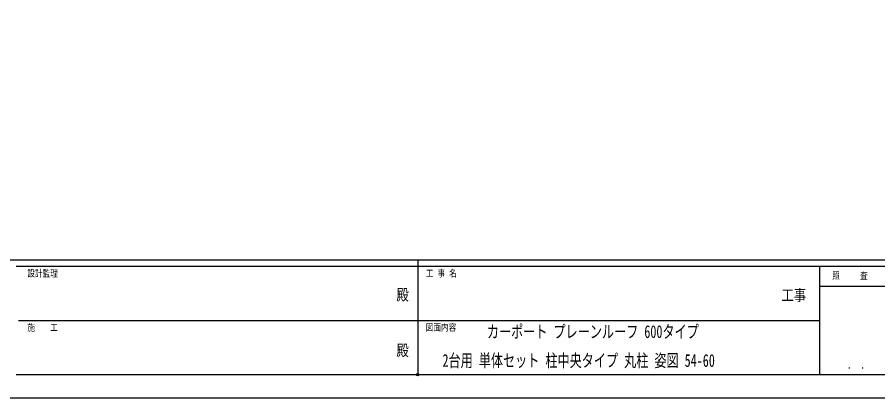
# Model space of a CAD drawing. Units: millimetres, scale not verified. Extents: x -14718 to 14718, y -10397 to 10401.
# Drawn here: x -4554 to 5195, y -10389 to -6080 of the extents above; entities that cross this region are included whole.
import ezdxf
from ezdxf.enums import TextEntityAlignment as Align

# ---------------------------------------------------------------- set-up
doc = ezdxf.new("R2010")
doc.units = ezdxf.units.MM
doc.header["$LTSCALE"] = 50
doc.header["$PDMODE"] = 32
doc.header["$PDSIZE"] = 25
doc.layers.add('0-2_USER1', color=3, linetype='Continuous')
doc.layers.add('0-7_YKK_ZWAK', color=7, linetype='Continuous')
doc.styles.add('ＭＳ ゴシック', font='')
doc.styles.get('ＭＳ ゴシック').set_extended_font_data('MS Gothic')

msp = doc.modelspace()

# ---------------------------------------------------------------- linework, layer by layer
at = {"layer": '0-7_YKK_ZWAK'}
for p, q in [((13632.57, -8831.6), (-13667.43, -8831.6)), ((-17.43, -8831.6), (-17.43, -10126.6)), ((-17.43, -8901.6), (-4567.43, -8901.6)), ((4532.57, -8901.6), (-17.43, -8901.6)), ((6947.57, -9129.1), (4532.57, -9129.1)), ((-4541.18, -9514.1), (-17.43, -9514.1)), ((-17.43, -9514.1), (4532.57, -9514.1)), ((-4567.43, -10126.6), (-17.43, -10126.6)), ((-17.43, -10126.6), (4532.57, -10126.6)), ((4532.57, -10126.6), (6947.57, -10126.6))]:
    msp.add_line(p, q, dxfattribs=at)
msp.add_lwpolyline([(-14717.5, -10389.1), (14717.5, -10389.1), (14717.5, 10400.9), (-14717.5, 10400.9)], close=True, dxfattribs=at)
msp.add_lwpolyline([(6947.57, -8901.6), (4532.57, -8901.6), (4532.57, -10126.6)], dxfattribs=at)
msp.add_point((-17.43, -10126.6), dxfattribs=at)

# ---------------------------------------------------------------- texts
at = {"layer": '0-2_USER1', "style": 'ＭＳ ゴシック', "width": 0.7}
for s, p in [('カーポート プレーンルーフ 600タイプ', (766.66, -9755.02)), ('2台用 単体セット 柱中央タイプ 丸柱 姿図 54-60', (263.6, -10081.68))]:
    msp.add_text(s, height=143.7, dxfattribs=at).set_placement(p, align=Align.BOTTOM_LEFT)
at = {"layer": '0-7_YKK_ZWAK', "style": 'ＭＳ ゴシック', "width": 0.8}
for s, height, p in [('設計監理', 76.98, (-4439.1, -9041.6)), ('工 事 名', 76.98, (74.44, -9041.6)), ('照     査', 76.98, (4677.47, -9067.85)), ('殿', 128.3, (-257.83, -9324.52)), ('工事', 128.3, (4103.17, -9330.23)), ('施\u3000\u3000工', 76.98, (-4439.1, -9654.1)), ('図面内容', 76.98, (74.44, -9654.1)), ('殿', 128.3, (-257.83, -9954.52)), ('． ．', 90.71, (4847.5, -10089.33))]:
    msp.add_text(s, height=height, dxfattribs=at).set_placement(p, align=Align.BOTTOM_LEFT)

doc.saveas('drawing.dxf')
